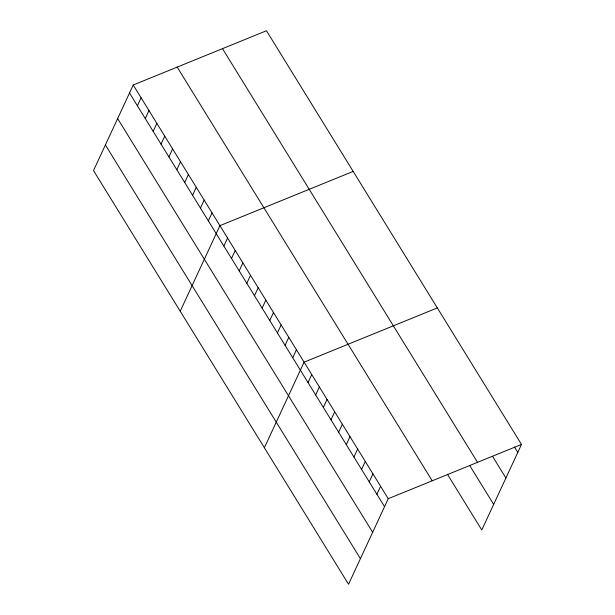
<?xml version="1.0" encoding="UTF-8"?>
<svg xmlns="http://www.w3.org/2000/svg" width="615" height="615" viewBox="0 0 615 615"><rect width="100%" height="100%" fill="white"/><g stroke="black" fill="none" stroke-linecap="round" stroke-linejoin="round"><path stroke-width="0.92" d="M133.217 85.008L93.503 170.563L348.536 584.25L388.25 498.696L521.497 444.437L266.464 30.75L133.217 85.008L388.25 498.696M137.399 105.772L141.104 97.793M145.278 118.557L148.984 110.577M153.166 131.341L156.863 123.361M161.045 144.133L164.751 136.153M168.925 156.917L172.631 148.938M176.812 169.702L180.518 161.722M184.692 182.494L188.398 174.514M192.58 195.278L196.277 187.298M200.459 208.062L204.165 200.083M208.339 220.854L212.044 212.875M180.218 311.213L219.924 225.659L353.179 171.408M223.875 246.046L227.581 238.067M231.524 258.461L235.23 250.482M239.174 270.869L242.879 262.889M246.83 283.284L250.528 275.305M254.479 295.692L258.185 287.712M262.128 308.1L265.834 300.12M269.777 320.515L273.483 312.535M277.434 332.923L281.132 324.943M285.083 345.338L288.789 337.358M292.732 357.746L296.438 349.766M264.373 447.735L304.087 362.174L437.334 307.923M308.03 382.568L311.736 374.589M315.687 394.976L319.385 386.996M323.336 407.391L327.042 399.412M330.985 419.799L334.691 411.819M338.634 432.214L342.34 424.235M346.291 444.622L349.989 436.642M353.94 457.03L357.646 449.05M361.589 469.445L365.295 461.465M369.238 481.853L372.944 473.873M376.887 494.268L380.593 486.288M521.497 444.437L481.783 529.992L447.351 474.15M514.44 446.99L517.792 452.417M492.515 456.299L505.907 478.016M222.492 48.654L477.524 462.342M469.752 465.609L493.668 504.392M177.189 67.104L432.214 480.792M129.511 92.988L384.544 506.675M117.634 118.587L372.659 532.275M105.388 144.963L360.413 558.651"/></g></svg>
